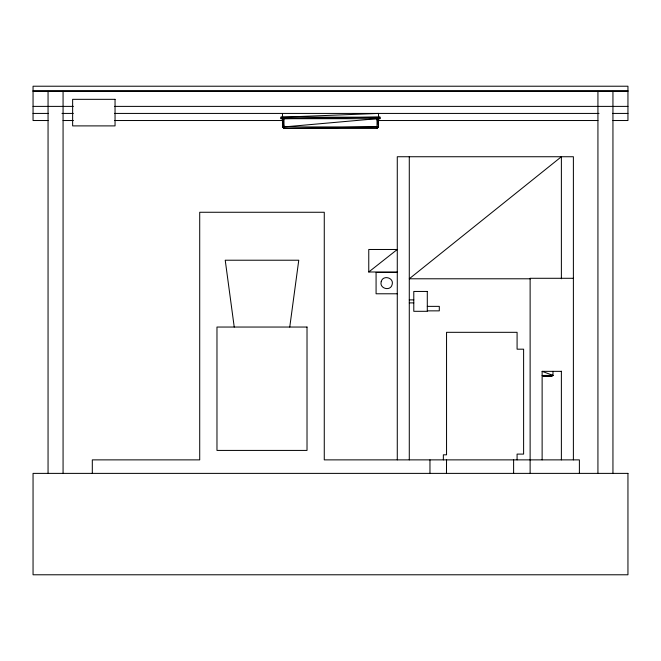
<?xml version="1.0" encoding="UTF-8"?>
<svg xmlns="http://www.w3.org/2000/svg" width="661" height="661" viewBox="0 0 661 661"><rect width="100%" height="100%" fill="white"/><g stroke="black" fill="none" stroke-linecap="round" stroke-linejoin="round"><path stroke-width="0.99" d="M446.472 473.383L446.547 459.874M289.758 327.046L298.764 260.219L225.227 260.219L234.234 327.046M282.478 126.929L378.522 126.929L377.018 118.683L283.982 126.929L282.478 118.683L282.478 126.929L283.982 128.432L377.018 128.432L378.522 126.929L378.522 118.683M542.127 459.874L542.127 371.35L552.976 375.382L551.877 376.464L543.788 376.464L542.127 375.473L552.976 375.382L552.976 371.35M368.764 271.985L397.278 249.478L368.764 249.478L368.764 271.985L397.278 271.985M543.788 376.464L552.976 375.382M377.018 126.929L283.982 128.432L283.982 118.683M280.975 118.683L380.025 117.179L380.025 118.683L280.975 118.683L280.975 117.179L380.025 117.179M33.05 90.706L627.95 90.706M33.05 91.383L627.95 91.383M33.05 106.388L73.388 106.388M114.692 106.388L627.95 106.388M33.05 113.428L48.542 113.428M61.969 113.428L73.33 113.428M114.477 113.428L599.031 113.428M612.458 113.428L627.95 113.428M48.055 120.525L33.05 120.525L33.05 86.219L627.95 86.219L627.95 120.525L612.945 120.525M63.068 120.525L73.388 120.525M114.692 120.525L282.999 120.525M378.001 120.525L597.932 120.525M397.278 272.472L376.076 272.472L376.076 293.781L397.278 293.781M573.384 278.289L530.122 278.289L530.122 473.383M530.552 278.785L409.283 278.785L561.379 156.74L561.379 278.785M409.283 299.887L413.786 299.887M409.283 302.887L413.786 302.887M427.295 306.365L439.301 306.365L439.301 310.86L427.295 310.86M542.127 371.35L561.379 371.35M280.975 117.179L283.04 117.212M377.96 118.65L380.025 118.683M612.945 91.383L612.945 473.383M597.932 91.383L597.932 473.383M579.391 473.383L579.391 459.874L324.27 459.874L324.27 212.264L199.713 212.264L199.713 459.874L92.309 459.874L92.309 473.383M573.384 459.874L573.384 156.74L397.278 156.74L397.278 459.874M561.379 371.201L561.379 459.874M517.084 459.874L517.084 454.099L523.611 454.099L523.611 349.182L517.084 349.182L517.084 332.318L446.547 332.318L446.547 454.818L443.349 454.818L443.349 459.874M513.614 459.874L513.614 473.383M429.964 459.874L429.964 473.383M409.283 156.74L409.283 459.874M378.522 117.179L378.522 113.428L282.478 117.179L282.478 113.428M377.018 118.683L377.018 128.432M63.068 91.383L63.068 473.383M48.055 91.383L48.055 473.383M381.223 281.636C379.067 288.568 390.502 291.675 392.13 284.594C394.303 277.653 382.868 274.571 381.223 281.636M115.047 99.332L72.636 99.332L72.636 125.896L115.047 125.896L115.047 99.332M427.295 291.451L413.786 291.451L413.786 311.306L427.295 311.306L427.295 291.451M307.018 327.046L216.973 327.046L216.973 450.422L307.018 450.422L307.018 327.046M627.95 473.383L33.05 473.383L33.05 574.781L627.95 574.781L627.95 473.383"/></g></svg>
